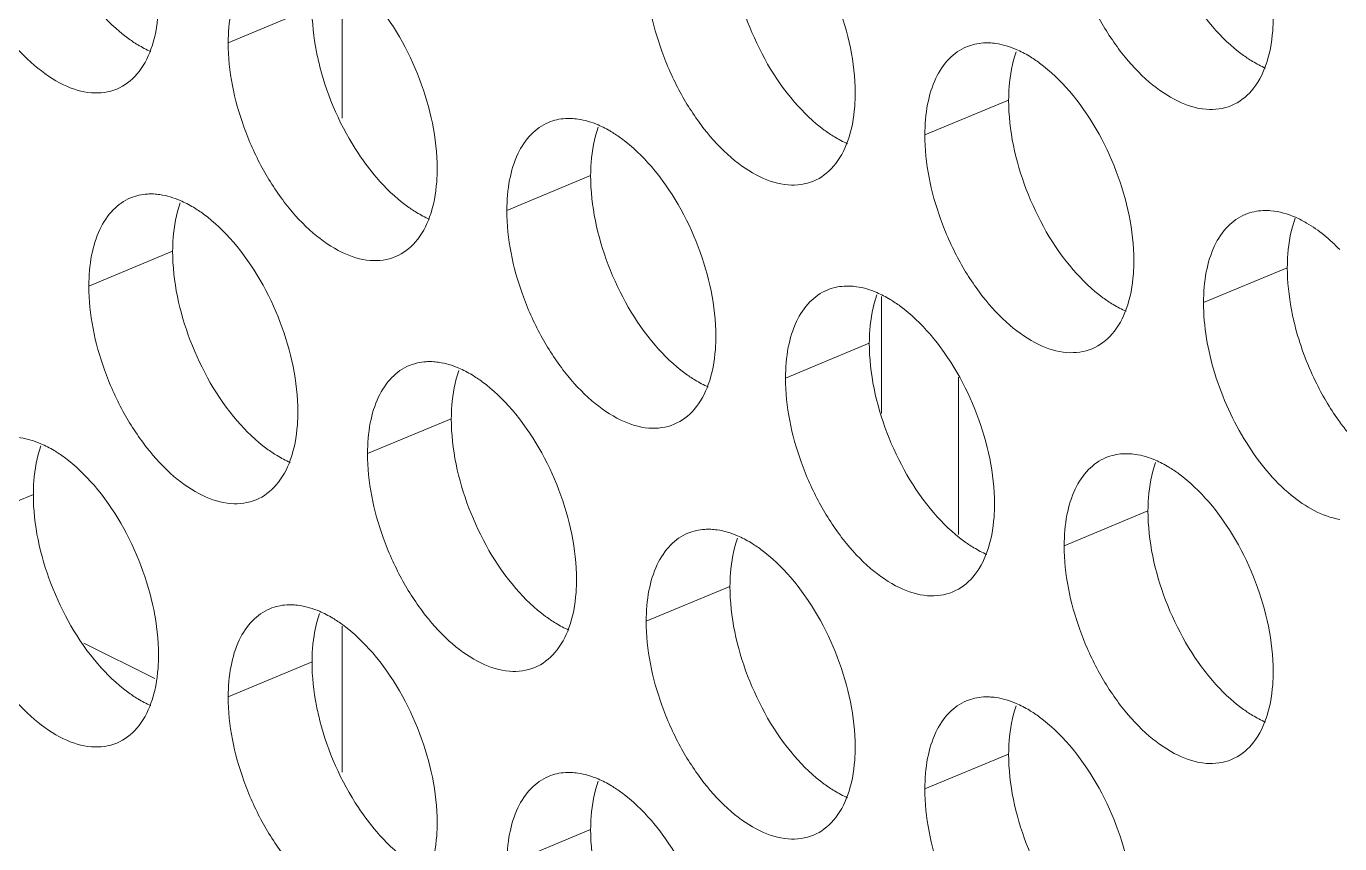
# Model space of a CAD drawing. Header units: millimetres. Extents: x 0 to 2524, y 0 to 1785.
# Drawn here: x 1798.88 to 1808.52, y 897.52 to 903.52 of the extents above; entities that cross this region are included whole.
import ezdxf

# ---------------------------------------------------------------- set-up
doc = ezdxf.new("R2010")
doc.units = ezdxf.units.MM
doc.header["$LTSCALE"] = 0.1
doc.layers.add('标注', color=251, linetype='Continuous', lineweight=9)

msp = doc.modelspace()

# ---------------------------------------------------------------- linework, layer by layer
at = {"layer": '标注'}
for p, q in [((1801.1941, 902.8499), (1801.1941, 903.9207)), ((1800.9731, 903.6587), (1800.3579, 903.403)), ((1806.0873, 902.9828), (1805.4721, 902.7271)), ((1803.0187, 902.4284), (1802.4036, 902.1726)), ((1799.9502, 901.8739), (1799.3351, 901.6182)), ((1808.1329, 901.7524), (1807.5177, 901.4967)), ((1805.1539, 900.6834), (1805.1539, 901.5409)), ((1805.0644, 901.198), (1804.4492, 900.9423)), ((1805.7196, 900.9486), (1805.7196, 899.7949)), ((1801.9959, 900.6435), (1801.3807, 900.3878)), ((1798.9274, 900.0891), (1798.3122, 899.8334)), ((1807.1101, 899.9676), (1806.4949, 899.7119)), ((1804.0416, 899.4132), (1803.4264, 899.1575)), ((1801.1941, 898.0499), (1801.1941, 899.1207)), ((1799.8186, 898.7377), (1799.2993, 898.9973)), ((1800.9731, 898.8587), (1800.3579, 898.603)), ((1806.0873, 898.1828), (1805.4721, 897.9271)), ((1803.0187, 897.6284), (1802.4036, 897.3726))]:
    msp.add_line(p, q, dxfattribs=at)
msp.add_arc((1810.2483, 901.852), 2.1247, 194.02971, 206.07298, dxfattribs=at)
for points, knots in [([(1807.5837, 903.5227), (1807.4352, 903.6952), (1807.2098, 904.0952), (1807.1101, 904.545), (1807.1101, 904.7676)], [0, 0, 0, 0, 0.505546, 1, 1, 1, 1]), ([(1799.5399, 903.064), (1799.4823, 903.0401), (1799.3434, 903.0221), (1799.131, 903.091), (1798.9209, 903.2373), (1798.7238, 903.4504), (1798.5527, 903.7155), (1798.3792, 904.1045), (1798.3122, 904.4247), (1798.3122, 904.6334)], [0, 0, 0, 0, 0.08419, 0.180629, 0.294901, 0.426206, 0.569756, 0.71848, 1, 1, 1, 1]), ([(1807.7226, 902.9425), (1807.6649, 902.9186), (1807.5261, 902.9006), (1807.3137, 902.9695), (1807.1035, 903.1159), (1806.9065, 903.3289), (1806.7354, 903.594), (1806.5619, 903.983), (1806.4949, 904.3032), (1806.4949, 904.5119)], [0, 0, 0, 0, 0.08419, 0.180629, 0.294901, 0.426206, 0.569756, 0.71848, 1, 1, 1, 1]), ([(1804.4871, 904.2796), (1804.6355, 904.1071), (1804.861, 903.7071), (1804.9607, 903.2573), (1804.9607, 903.0347)], [0, 0, 0, 0, 0.505546, 1, 1, 1, 1]), ([(1804.5151, 902.9682), (1804.3667, 903.1408), (1804.1413, 903.5408), (1804.0416, 903.9905), (1804.0416, 904.2132)], [0, 0, 0, 0, 0.505546, 1, 1, 1, 1]), ([(1800.3579, 903.403), (1800.3579, 903.4786), (1800.3694, 903.6212), (1800.4268, 903.8143), (1800.524, 903.9647), (1800.6165, 904.0297), (1800.6645, 904.0496)], [0, 0, 0, 0, 0.300633, 0.564844, 0.793499, 1, 1, 1, 1]), ([(1804.6541, 902.3881), (1804.5964, 902.3642), (1804.4576, 902.3462), (1804.2452, 902.4151), (1804.035, 902.5614), (1803.838, 902.7745), (1803.6669, 903.0396), (1803.4934, 903.4286), (1803.4264, 903.7488), (1803.4264, 903.9575)], [0, 0, 0, 0, 0.08419, 0.180629, 0.294901, 0.426206, 0.569756, 0.71848, 1, 1, 1, 1]), ([(1799.8465, 903.7106), (1799.8465, 903.6783), (1799.8422, 903.5583), (1799.8207, 903.438), (1799.7908, 903.3555)], [0, 0, 0, 0, 0.269025, 1, 1, 1, 1]), ([(1801.4186, 903.7252), (1801.567, 903.5526), (1801.7925, 903.1526), (1801.8921, 902.7029), (1801.8921, 902.4802)], [0, 0, 0, 0, 0.505546, 1, 1, 1, 1]), ([(1799.6945, 903.3885), (1799.6687, 903.404), (1799.5606, 903.4767), (1799.4661, 903.5684), (1799.401, 903.6441)], [0, 0, 0, 0, 0.231736, 1, 1, 1, 1]), ([(1801.0315, 903.2259), (1801.022, 903.2628), (1800.9896, 903.4049), (1800.9731, 903.551), (1800.9731, 903.6587)], [0, 0, 0, 0, 0.261395, 1, 1, 1, 1]), ([(1808.0292, 903.5891), (1808.0292, 903.5568), (1808.0249, 903.4368), (1808.0034, 903.3166), (1807.9735, 903.234)], [0, 0, 0, 0, 0.269025, 1, 1, 1, 1]), ([(1807.8772, 903.267), (1807.8514, 903.2825), (1807.7433, 903.3553), (1807.6488, 903.4469), (1807.5837, 903.5227)], [0, 0, 0, 0, 0.231736, 1, 1, 1, 1]), ([(1801.5856, 901.8336), (1801.5279, 901.8097), (1801.3891, 901.7917), (1801.1767, 901.8607), (1800.9665, 902.007), (1800.7695, 902.22), (1800.5983, 902.4852), (1800.4248, 902.8741), (1800.3579, 903.1943), (1800.3579, 903.403)], [0, 0, 0, 0, 0.08419, 0.180629, 0.294901, 0.426206, 0.569756, 0.71848, 1, 1, 1, 1]), ([(1805.7786, 903.3737), (1805.8175, 903.3898), (1805.8743, 903.4025), (1805.931, 903.403), (1805.9456, 903.4024)], [0, 0, 0, 0, 0.741995, 1, 1, 1, 1]), ([(1805.9456, 903.4024), (1805.9616, 903.4017), (1806.0292, 903.3953), (1806.095, 903.3751), (1806.1426, 903.3547)], [0, 0, 0, 0, 0.236225, 1, 1, 1, 1]), ([(1799.7908, 903.3555), (1799.7671, 903.2897), (1799.705, 903.1707), (1799.5964, 903.0874), (1799.5399, 903.064)], [0, 0, 0, 0, 0.533077, 1, 1, 1, 1]), ([(1805.4721, 902.7271), (1805.4721, 902.8027), (1805.4835, 902.9453), (1805.541, 903.1384), (1805.6381, 903.2888), (1805.7307, 903.3538), (1805.7786, 903.3737)], [0, 0, 0, 0, 0.300633, 0.564844, 0.793499, 1, 1, 1, 1]), ([(1806.0873, 902.9828), (1806.0873, 903.0151), (1806.0915, 903.1351), (1806.1131, 903.2554), (1806.1429, 903.3379)], [0, 0, 0, 0, 0.269025, 1, 1, 1, 1]), ([(1806.2392, 903.3049), (1806.265, 903.2894), (1806.3731, 903.2167), (1806.4676, 903.125), (1806.5328, 903.0493)], [0, 0, 0, 0, 0.231736, 1, 1, 1, 1]), ([(1801.4466, 902.4138), (1801.3988, 902.4694), (1801.2157, 902.7145), (1801.0894, 903.0012), (1801.0315, 903.2259)], [0, 0, 0, 0, 0.24034, 1, 1, 1, 1]), ([(1807.9735, 903.234), (1807.9497, 903.1683), (1807.8877, 903.0492), (1807.7791, 902.966), (1807.7226, 902.9425)], [0, 0, 0, 0, 0.533077, 1, 1, 1, 1]), ([(1804.9607, 903.0347), (1804.9607, 903.0024), (1804.9564, 902.8824), (1804.9348, 902.7621), (1804.905, 902.6795)], [0, 0, 0, 0, 0.269025, 1, 1, 1, 1]), ([(1806.5328, 903.0493), (1806.6812, 902.8767), (1806.9066, 902.4767), (1807.0063, 902.0269), (1807.0063, 901.8043)], [0, 0, 0, 0, 0.505546, 1, 1, 1, 1]), ([(1804.8087, 902.7125), (1804.7829, 902.7281), (1804.6748, 902.8008), (1804.5803, 902.8925), (1804.5151, 902.9682)], [0, 0, 0, 0, 0.231736, 1, 1, 1, 1]), ([(1806.5608, 901.7379), (1806.4124, 901.9104), (1806.1869, 902.3104), (1806.0873, 902.7602), (1806.0873, 902.9828)], [0, 0, 0, 0, 0.505546, 1, 1, 1, 1]), ([(1802.4036, 902.1726), (1802.4036, 902.2483), (1802.415, 902.3908), (1802.4725, 902.5839), (1802.5696, 902.7343), (1802.6622, 902.7993), (1802.7101, 902.8193)], [0, 0, 0, 0, 0.300633, 0.564844, 0.793499, 1, 1, 1, 1]), ([(1802.7101, 902.8193), (1802.749, 902.8354), (1802.8058, 902.848), (1802.8625, 902.8485), (1802.8771, 902.8479)], [0, 0, 0, 0, 0.741995, 1, 1, 1, 1]), ([(1802.8771, 902.8479), (1802.8931, 902.8473), (1802.9607, 902.8409), (1803.0265, 902.8207), (1803.0741, 902.8003)], [0, 0, 0, 0, 0.236225, 1, 1, 1, 1]), ([(1803.0187, 902.4284), (1803.0187, 902.4607), (1803.023, 902.5807), (1803.0446, 902.7009), (1803.0744, 902.7835)], [0, 0, 0, 0, 0.269025, 1, 1, 1, 1]), ([(1803.1707, 902.7505), (1803.1965, 902.7349), (1803.3046, 902.6622), (1803.3991, 902.5706), (1803.4643, 902.4948)], [0, 0, 0, 0, 0.231736, 1, 1, 1, 1]), ([(1806.6998, 901.1577), (1806.6421, 901.1338), (1806.5032, 901.1158), (1806.2909, 901.1847), (1806.0807, 901.3311), (1805.8837, 901.5441), (1805.7125, 901.8092), (1805.539, 902.1982), (1805.4721, 902.5184), (1805.4721, 902.7271)], [0, 0, 0, 0, 0.08419, 0.180629, 0.294901, 0.426206, 0.569756, 0.71848, 1, 1, 1, 1]), ([(1804.905, 902.6795), (1804.8812, 902.6138), (1804.8191, 902.4947), (1804.7106, 902.4115), (1804.6541, 902.3881)], [0, 0, 0, 0, 0.533077, 1, 1, 1, 1]), ([(1801.7402, 902.1581), (1801.7144, 902.1736), (1801.6063, 902.2464), (1801.5118, 902.338), (1801.4466, 902.4138)], [0, 0, 0, 0, 0.231736, 1, 1, 1, 1]), ([(1801.8921, 902.4802), (1801.8921, 902.4479), (1801.8879, 902.3279), (1801.8663, 902.2077), (1801.8365, 902.1251)], [0, 0, 0, 0, 0.269025, 1, 1, 1, 1]), ([(1803.4923, 901.1834), (1803.3439, 901.356), (1803.1184, 901.756), (1803.0187, 902.2057), (1803.0187, 902.4284)], [0, 0, 0, 0, 0.505546, 1, 1, 1, 1]), ([(1803.4643, 902.4948), (1803.6127, 902.3222), (1803.8381, 901.9222), (1803.9378, 901.4725), (1803.9378, 901.2499)], [0, 0, 0, 0, 0.505546, 1, 1, 1, 1]), ([(1799.3351, 901.6182), (1799.3351, 901.6938), (1799.3465, 901.8364), (1799.404, 902.0295), (1799.5011, 902.1799), (1799.5937, 902.2449), (1799.6416, 902.2648)], [0, 0, 0, 0, 0.300633, 0.564844, 0.793499, 1, 1, 1, 1]), ([(1799.6416, 902.2648), (1799.6805, 902.2809), (1799.7372, 902.2936), (1799.794, 902.2941), (1799.8086, 902.2935)], [0, 0, 0, 0, 0.741995, 1, 1, 1, 1]), ([(1799.8086, 902.2935), (1799.8246, 902.2929), (1799.8922, 902.2864), (1799.958, 902.2662), (1800.0056, 902.2458)], [0, 0, 0, 0, 0.236225, 1, 1, 1, 1]), ([(1799.9502, 901.8739), (1799.9502, 901.9062), (1799.9545, 902.0262), (1799.976, 902.1465), (1800.0059, 902.2291)], [0, 0, 0, 0, 0.269025, 1, 1, 1, 1]), ([(1800.1022, 902.196), (1800.128, 902.1805), (1800.2361, 902.1078), (1800.3306, 902.0161), (1800.3957, 901.9404)], [0, 0, 0, 0, 0.231736, 1, 1, 1, 1]), ([(1801.8365, 902.1251), (1801.8127, 902.0594), (1801.7506, 901.9403), (1801.6421, 901.8571), (1801.5856, 901.8336)], [0, 0, 0, 0, 0.533077, 1, 1, 1, 1]), ([(1803.6312, 900.6033), (1803.5736, 900.5793), (1803.4347, 900.5614), (1803.2223, 900.6303), (1803.0122, 900.7766), (1802.8152, 900.9897), (1802.644, 901.2548), (1802.4705, 901.6437), (1802.4036, 901.9639), (1802.4036, 902.1726)], [0, 0, 0, 0, 0.08419, 0.180629, 0.294901, 0.426206, 0.569756, 0.71848, 1, 1, 1, 1]), ([(1807.5177, 901.4967), (1807.5177, 901.5724), (1807.5292, 901.7149), (1807.5867, 901.908), (1807.6838, 902.0584), (1807.7763, 902.1234), (1807.8243, 902.1433)], [0, 0, 0, 0, 0.300719, 0.564842, 0.793477, 1, 1, 1, 1]), ([(1807.956, 902.172), (1807.975, 902.1728), (1808.0563, 902.1706), (1808.1361, 902.1472), (1808.193, 902.1223)], [0, 0, 0, 0, 0.234203, 1, 1, 1, 1]), ([(1807.956, 902.172), (1807.975, 902.1728), (1808.0563, 902.1706), (1808.1361, 902.1472), (1808.193, 902.1223)], [0, 0, 0, 0, 0.234203, 1, 1, 1, 1]), ([(1808.1329, 901.7524), (1808.1329, 901.7856), (1808.1374, 901.9084), (1808.16, 902.0316), (1808.1916, 902.1156)], [0, 0, 0, 0, 0.269773, 1, 1, 1, 1]), ([(1808.193, 902.1223), (1808.2211, 902.11), (1808.3408, 902.0482), (1808.4455, 901.9601), (1808.5177, 901.8855)], [0, 0, 0, 0, 0.228039, 1, 1, 1, 1]), ([(1800.3957, 901.9404), (1800.5442, 901.7678), (1800.7696, 901.3678), (1800.8693, 900.918), (1800.8693, 900.6954)], [0, 0, 0, 0, 0.505546, 1, 1, 1, 1]), ([(1800.4238, 900.629), (1800.2754, 900.8015), (1800.0499, 901.2015), (1799.9502, 901.6513), (1799.9502, 901.8739)], [0, 0, 0, 0, 0.505546, 1, 1, 1, 1]), ([(1806.8544, 901.4822), (1806.8286, 901.4977), (1806.7205, 901.5704), (1806.626, 901.6621), (1806.5608, 901.7379)], [0, 0, 0, 0, 0.231736, 1, 1, 1, 1]), ([(1807.0063, 901.8043), (1807.0063, 901.772), (1807.0021, 901.652), (1806.9805, 901.5317), (1806.9507, 901.4492)], [0, 0, 0, 0, 0.269025, 1, 1, 1, 1]), ([(1808.1869, 901.3369), (1808.1781, 901.3724), (1808.1482, 901.509), (1808.1329, 901.6491), (1808.1329, 901.7524)], [0, 0, 0, 0, 0.261145, 1, 1, 1, 1]), ([(1800.5627, 900.0488), (1800.5051, 900.0249), (1800.3662, 900.0069), (1800.1538, 900.0758), (1799.9437, 900.2222), (1799.7467, 900.4352), (1799.5755, 900.7003), (1799.402, 901.0893), (1799.3351, 901.4095), (1799.3351, 901.6182)], [0, 0, 0, 0, 0.08419, 0.180629, 0.294901, 0.426206, 0.569756, 0.71848, 1, 1, 1, 1]), ([(1804.4492, 900.9423), (1804.4492, 901.0179), (1804.4607, 901.1604), (1804.5182, 901.3536), (1804.6153, 901.504), (1804.7078, 901.569), (1804.7558, 901.5889)], [0, 0, 0, 0, 0.300633, 0.564844, 0.793499, 1, 1, 1, 1]), ([(1804.7558, 901.5889), (1804.7947, 901.605), (1804.8514, 901.6177), (1804.9082, 901.6182), (1804.9228, 901.6176)], [0, 0, 0, 0, 0.741995, 1, 1, 1, 1]), ([(1804.9228, 901.6176), (1804.9388, 901.6169), (1805.0064, 901.6105), (1805.0722, 901.5903), (1805.1198, 901.5699)], [0, 0, 0, 0, 0.236225, 1, 1, 1, 1]), ([(1805.0644, 901.198), (1805.0644, 901.2303), (1805.0687, 901.3503), (1805.0902, 901.4705), (1805.1201, 901.5531)], [0, 0, 0, 0, 0.269025, 1, 1, 1, 1]), ([(1805.2164, 901.5201), (1805.2422, 901.5046), (1805.3502, 901.4319), (1805.4448, 901.3402), (1805.5099, 901.2644)], [0, 0, 0, 0, 0.231736, 1, 1, 1, 1]), ([(1806.9507, 901.4492), (1806.9269, 901.3835), (1806.8648, 901.2644), (1806.7563, 901.1812), (1806.6998, 901.1577)], [0, 0, 0, 0, 0.533077, 1, 1, 1, 1]), ([(1808.5177, 899.9051), (1808.3868, 899.9272), (1808.1128, 900.0884), (1807.8042, 900.4713), (1807.5822, 900.959), (1807.5177, 901.321), (1807.5177, 901.4967)], [0, 0, 0, 0, 0.200223, 0.454809, 0.735097, 1, 1, 1, 1]), ([(1805.5099, 901.2644), (1805.6583, 901.0919), (1805.8838, 900.6919), (1805.9835, 900.2421), (1805.9835, 900.0195)], [0, 0, 0, 0, 0.505546, 1, 1, 1, 1]), ([(1803.7859, 900.9277), (1803.76, 900.9433), (1803.652, 901.016), (1803.5575, 901.1076), (1803.4923, 901.1834)], [0, 0, 0, 0, 0.231736, 1, 1, 1, 1]), ([(1803.9378, 901.2499), (1803.9378, 901.2175), (1803.9336, 901.0976), (1803.912, 900.9773), (1803.8822, 900.8947)], [0, 0, 0, 0, 0.269025, 1, 1, 1, 1]), ([(1805.538, 899.953), (1805.3896, 900.1256), (1805.1641, 900.5256), (1805.0644, 900.9754), (1805.0644, 901.198)], [0, 0, 0, 0, 0.505546, 1, 1, 1, 1]), ([(1801.6873, 901.0344), (1801.7262, 901.0506), (1801.7829, 901.0632), (1801.8397, 901.0637), (1801.8543, 901.0631)], [0, 0, 0, 0, 0.741995, 1, 1, 1, 1]), ([(1801.8543, 901.0631), (1801.8703, 901.0625), (1801.9378, 901.0561), (1802.0037, 901.0359), (1802.0512, 901.0155)], [0, 0, 0, 0, 0.236225, 1, 1, 1, 1]), ([(1801.3807, 900.3878), (1801.3807, 900.4634), (1801.3922, 900.606), (1801.4496, 900.7991), (1801.5468, 900.9495), (1801.6393, 901.0145), (1801.6873, 901.0344)], [0, 0, 0, 0, 0.300633, 0.564844, 0.793499, 1, 1, 1, 1]), ([(1801.9959, 900.6435), (1801.9959, 900.6759), (1802.0002, 900.7958), (1802.0217, 900.9161), (1802.0516, 900.9987)], [0, 0, 0, 0, 0.269025, 1, 1, 1, 1]), ([(1802.1479, 900.9657), (1802.1737, 900.9501), (1802.2817, 900.8774), (1802.3763, 900.7858), (1802.4414, 900.71)], [0, 0, 0, 0, 0.231736, 1, 1, 1, 1]), ([(1803.8822, 900.8947), (1803.8584, 900.829), (1803.7963, 900.7099), (1803.6878, 900.6267), (1803.6312, 900.6033)], [0, 0, 0, 0, 0.533077, 1, 1, 1, 1]), ([(1805.6769, 899.3729), (1805.6193, 899.349), (1805.4804, 899.331), (1805.268, 899.3999), (1805.0579, 899.5462), (1804.8609, 899.7593), (1804.6897, 900.0244), (1804.5162, 900.4134), (1804.4492, 900.7336), (1804.4492, 900.9423)], [0, 0, 0, 0, 0.08419, 0.180629, 0.294901, 0.426206, 0.569756, 0.71848, 1, 1, 1, 1]), ([(1808.5712, 900.5499), (1808.5492, 900.5773), (1808.4618, 900.6933), (1808.388, 900.8193), (1808.3398, 900.9182)], [0, 0, 0, 0, 0.242274, 1, 1, 1, 1]), ([(1800.8693, 900.6954), (1800.8693, 900.6631), (1800.865, 900.5431), (1800.8435, 900.4229), (1800.8136, 900.3403)], [0, 0, 0, 0, 0.269025, 1, 1, 1, 1]), ([(1802.4414, 900.71), (1802.5898, 900.5374), (1802.8153, 900.1374), (1802.915, 899.6877), (1802.915, 899.465)], [0, 0, 0, 0, 0.505546, 1, 1, 1, 1]), ([(1800.7174, 900.3733), (1800.6915, 900.3888), (1800.5835, 900.4615), (1800.489, 900.5532), (1800.4238, 900.629)], [0, 0, 0, 0, 0.231736, 1, 1, 1, 1]), ([(1802.4695, 899.3986), (1802.3211, 899.5712), (1802.0956, 899.9712), (1801.9959, 900.4209), (1801.9959, 900.6435)], [0, 0, 0, 0, 0.505546, 1, 1, 1, 1]), ([(1798.7858, 900.5087), (1798.8018, 900.508), (1798.8693, 900.5016), (1798.9352, 900.4814), (1798.9827, 900.461)], [0, 0, 0, 0, 0.236225, 1, 1, 1, 1]), ([(1798.9274, 900.0891), (1798.9274, 900.1214), (1798.9317, 900.2414), (1798.9532, 900.3617), (1798.9831, 900.4442)], [0, 0, 0, 0, 0.269025, 1, 1, 1, 1]), ([(1799.0793, 900.4112), (1799.1052, 900.3957), (1799.2132, 900.323), (1799.3077, 900.2313), (1799.3729, 900.1555)], [0, 0, 0, 0, 0.231736, 1, 1, 1, 1]), ([(1802.6084, 898.8184), (1802.5508, 898.7945), (1802.4119, 898.7766), (1802.1995, 898.8455), (1801.9894, 898.9918), (1801.7924, 899.2049), (1801.6212, 899.47), (1801.4477, 899.8589), (1801.3807, 900.1791), (1801.3807, 900.3878)], [0, 0, 0, 0, 0.08419, 0.180629, 0.294901, 0.426206, 0.569756, 0.71848, 1, 1, 1, 1]), ([(1806.8015, 900.3585), (1806.8404, 900.3746), (1806.8971, 900.3873), (1806.9538, 900.3878), (1806.9685, 900.3872)], [0, 0, 0, 0, 0.741995, 1, 1, 1, 1]), ([(1806.9685, 900.3872), (1806.9845, 900.3866), (1807.052, 900.3802), (1807.1179, 900.3599), (1807.1654, 900.3395)], [0, 0, 0, 0, 0.236225, 1, 1, 1, 1]), ([(1800.8136, 900.3403), (1800.7899, 900.2746), (1800.7278, 900.1555), (1800.6193, 900.0723), (1800.5627, 900.0488)], [0, 0, 0, 0, 0.533077, 1, 1, 1, 1]), ([(1806.4949, 899.7119), (1806.4949, 899.7875), (1806.5064, 899.9301), (1806.5638, 900.1232), (1806.661, 900.2736), (1806.7535, 900.3386), (1806.8015, 900.3585)], [0, 0, 0, 0, 0.300633, 0.564844, 0.793499, 1, 1, 1, 1]), ([(1807.1101, 899.9676), (1807.1101, 899.9999), (1807.1144, 900.1199), (1807.1359, 900.2402), (1807.1658, 900.3228)], [0, 0, 0, 0, 0.269025, 1, 1, 1, 1]), ([(1807.262, 900.2897), (1807.2879, 900.2742), (1807.3959, 900.2015), (1807.4904, 900.1098), (1807.5556, 900.0341)], [0, 0, 0, 0, 0.231736, 1, 1, 1, 1]), ([(1799.3729, 900.1555), (1799.5213, 899.983), (1799.7468, 899.583), (1799.8465, 899.1332), (1799.8465, 898.9106)], [0, 0, 0, 0, 0.505546, 1, 1, 1, 1]), ([(1799.401, 898.8441), (1799.2525, 899.0167), (1799.0271, 899.4167), (1798.9274, 899.8665), (1798.9274, 900.0891)], [0, 0, 0, 0, 0.505546, 1, 1, 1, 1]), ([(1805.9835, 900.0195), (1805.9835, 899.9872), (1805.9792, 899.8672), (1805.9577, 899.7469), (1805.9278, 899.6643)], [0, 0, 0, 0, 0.269025, 1, 1, 1, 1]), ([(1807.5556, 900.0341), (1807.704, 899.8615), (1807.9295, 899.4615), (1808.0292, 899.0117), (1808.0292, 898.7891)], [0, 0, 0, 0, 0.505546, 1, 1, 1, 1]), ([(1805.8315, 899.6974), (1805.8057, 899.7129), (1805.6977, 899.7856), (1805.6031, 899.8773), (1805.538, 899.953)], [0, 0, 0, 0, 0.231736, 1, 1, 1, 1]), ([(1807.5837, 898.7227), (1807.4352, 898.8952), (1807.2098, 899.2952), (1807.1101, 899.745), (1807.1101, 899.9676)], [0, 0, 0, 0, 0.505546, 1, 1, 1, 1]), ([(1799.5399, 898.264), (1799.4823, 898.2401), (1799.3434, 898.2221), (1799.131, 898.291), (1798.9209, 898.4373), (1798.7238, 898.6504), (1798.5527, 898.9155), (1798.3792, 899.3045), (1798.3122, 899.6247), (1798.3122, 899.8334)], [0, 0, 0, 0, 0.08419, 0.180629, 0.294901, 0.426206, 0.569756, 0.71848, 1, 1, 1, 1]), ([(1803.733, 899.8041), (1803.7718, 899.8202), (1803.8286, 899.8328), (1803.8853, 899.8333), (1803.9, 899.8328)], [0, 0, 0, 0, 0.741995, 1, 1, 1, 1]), ([(1803.9, 899.8328), (1803.916, 899.8321), (1803.9835, 899.8257), (1804.0494, 899.8055), (1804.0969, 899.7851)], [0, 0, 0, 0, 0.236225, 1, 1, 1, 1]), ([(1803.4264, 899.1575), (1803.4264, 899.2331), (1803.4379, 899.3756), (1803.4953, 899.5688), (1803.5925, 899.7191), (1803.685, 899.7842), (1803.733, 899.8041)], [0, 0, 0, 0, 0.300633, 0.564844, 0.793499, 1, 1, 1, 1]), ([(1804.0416, 899.4132), (1804.0416, 899.4455), (1804.0458, 899.5655), (1804.0674, 899.6857), (1804.0972, 899.7683)], [0, 0, 0, 0, 0.269025, 1, 1, 1, 1]), ([(1804.1935, 899.7353), (1804.2194, 899.7198), (1804.3274, 899.647), (1804.4219, 899.5554), (1804.4871, 899.4796)], [0, 0, 0, 0, 0.231736, 1, 1, 1, 1]), ([(1805.9278, 899.6643), (1805.9041, 899.5986), (1805.842, 899.4796), (1805.7334, 899.3963), (1805.6769, 899.3729)], [0, 0, 0, 0, 0.533077, 1, 1, 1, 1]), ([(1807.7226, 898.1425), (1807.6649, 898.1186), (1807.5261, 898.1006), (1807.3137, 898.1695), (1807.1035, 898.3159), (1806.9065, 898.5289), (1806.7354, 898.794), (1806.5619, 899.183), (1806.4949, 899.5032), (1806.4949, 899.7119)], [0, 0, 0, 0, 0.08419, 0.180629, 0.294901, 0.426206, 0.569756, 0.71848, 1, 1, 1, 1]), ([(1802.915, 899.465), (1802.915, 899.4327), (1802.9107, 899.3127), (1802.8892, 899.1925), (1802.8593, 899.1099)], [0, 0, 0, 0, 0.269025, 1, 1, 1, 1]), ([(1804.4871, 899.4796), (1804.6355, 899.3071), (1804.861, 898.9071), (1804.9607, 898.4573), (1804.9607, 898.2347)], [0, 0, 0, 0, 0.505546, 1, 1, 1, 1]), ([(1802.763, 899.1429), (1802.7372, 899.1585), (1802.6292, 899.2312), (1802.5346, 899.3228), (1802.4695, 899.3986)], [0, 0, 0, 0, 0.231736, 1, 1, 1, 1]), ([(1804.5151, 898.1682), (1804.3667, 898.3408), (1804.1413, 898.7408), (1804.0416, 899.1905), (1804.0416, 899.4132)], [0, 0, 0, 0, 0.505546, 1, 1, 1, 1]), ([(1800.3579, 898.603), (1800.3579, 898.6786), (1800.3694, 898.8212), (1800.4268, 899.0143), (1800.524, 899.1647), (1800.6165, 899.2297), (1800.6645, 899.2496)], [0, 0, 0, 0, 0.300633, 0.564844, 0.793499, 1, 1, 1, 1]), ([(1800.6645, 899.2496), (1800.7033, 899.2658), (1800.7601, 899.2784), (1800.8168, 899.2789), (1800.8315, 899.2783)], [0, 0, 0, 0, 0.741995, 1, 1, 1, 1]), ([(1800.8315, 899.2783), (1800.8474, 899.2777), (1800.915, 899.2713), (1800.9808, 899.251), (1801.0284, 899.2306)], [0, 0, 0, 0, 0.236225, 1, 1, 1, 1]), ([(1800.9731, 898.8587), (1800.9731, 898.891), (1800.9773, 899.011), (1800.9989, 899.1313), (1801.0287, 899.2139)], [0, 0, 0, 0, 0.269025, 1, 1, 1, 1]), ([(1801.125, 899.1809), (1801.1508, 899.1653), (1801.2589, 899.0926), (1801.3534, 899.0009), (1801.4186, 898.9252)], [0, 0, 0, 0, 0.231736, 1, 1, 1, 1]), ([(1804.6541, 897.5881), (1804.5964, 897.5642), (1804.4576, 897.5462), (1804.2452, 897.6151), (1804.035, 897.7614), (1803.838, 897.9745), (1803.6669, 898.2396), (1803.4934, 898.6286), (1803.4264, 898.9488), (1803.4264, 899.1575)], [0, 0, 0, 0, 0.08419, 0.180629, 0.294901, 0.426206, 0.569756, 0.71848, 1, 1, 1, 1]), ([(1802.8593, 899.1099), (1802.8356, 899.0442), (1802.7735, 898.9251), (1802.6649, 898.8419), (1802.6084, 898.8184)], [0, 0, 0, 0, 0.533077, 1, 1, 1, 1]), ([(1799.8465, 898.9106), (1799.8465, 898.8783), (1799.8422, 898.7583), (1799.8207, 898.638), (1799.7908, 898.5555)], [0, 0, 0, 0, 0.269025, 1, 1, 1, 1]), ([(1801.0315, 898.4259), (1801.022, 898.4628), (1800.9896, 898.6049), (1800.9731, 898.751), (1800.9731, 898.8587)], [0, 0, 0, 0, 0.261395, 1, 1, 1, 1]), ([(1801.4186, 898.9252), (1801.567, 898.7526), (1801.7925, 898.3526), (1801.8921, 897.9029), (1801.8921, 897.6802)], [0, 0, 0, 0, 0.505546, 1, 1, 1, 1]), ([(1799.6945, 898.5885), (1799.6687, 898.604), (1799.5606, 898.6767), (1799.4661, 898.7684), (1799.401, 898.8441)], [0, 0, 0, 0, 0.231736, 1, 1, 1, 1]), ([(1808.0292, 898.7891), (1808.0292, 898.7568), (1808.0249, 898.6368), (1808.0034, 898.5166), (1807.9735, 898.434)], [0, 0, 0, 0, 0.269025, 1, 1, 1, 1]), ([(1807.8772, 898.467), (1807.8514, 898.4825), (1807.7433, 898.5553), (1807.6488, 898.6469), (1807.5837, 898.7227)], [0, 0, 0, 0, 0.231736, 1, 1, 1, 1]), ([(1799.7908, 898.5555), (1799.7671, 898.4897), (1799.705, 898.3707), (1799.5964, 898.2874), (1799.5399, 898.264)], [0, 0, 0, 0, 0.533077, 1, 1, 1, 1]), ([(1801.5856, 897.0336), (1801.5279, 897.0097), (1801.3891, 896.9917), (1801.1767, 897.0607), (1800.9665, 897.207), (1800.7695, 897.42), (1800.5983, 897.6852), (1800.4248, 898.0741), (1800.3579, 898.3943), (1800.3579, 898.603)], [0, 0, 0, 0, 0.08419, 0.180629, 0.294901, 0.426206, 0.569756, 0.71848, 1, 1, 1, 1]), ([(1805.4721, 897.9271), (1805.4721, 898.0027), (1805.4835, 898.1453), (1805.541, 898.3384), (1805.6381, 898.4888), (1805.7307, 898.5538), (1805.7786, 898.5737)], [0, 0, 0, 0, 0.300633, 0.564844, 0.793499, 1, 1, 1, 1]), ([(1805.7786, 898.5737), (1805.8175, 898.5898), (1805.8743, 898.6025), (1805.931, 898.603), (1805.9456, 898.6024)], [0, 0, 0, 0, 0.741995, 1, 1, 1, 1]), ([(1805.9456, 898.6024), (1805.9616, 898.6017), (1806.0292, 898.5953), (1806.095, 898.5751), (1806.1426, 898.5547)], [0, 0, 0, 0, 0.236225, 1, 1, 1, 1]), ([(1806.0873, 898.1828), (1806.0873, 898.2151), (1806.0915, 898.3351), (1806.1131, 898.4554), (1806.1429, 898.5379)], [0, 0, 0, 0, 0.269025, 1, 1, 1, 1]), ([(1806.2392, 898.5049), (1806.265, 898.4894), (1806.3731, 898.4167), (1806.4676, 898.325), (1806.5328, 898.2493)], [0, 0, 0, 0, 0.231736, 1, 1, 1, 1]), ([(1801.4466, 897.6138), (1801.3988, 897.6694), (1801.2157, 897.9145), (1801.0894, 898.2012), (1801.0315, 898.4259)], [0, 0, 0, 0, 0.24034, 1, 1, 1, 1]), ([(1807.9735, 898.434), (1807.9497, 898.3683), (1807.8877, 898.2492), (1807.7791, 898.166), (1807.7226, 898.1425)], [0, 0, 0, 0, 0.533077, 1, 1, 1, 1]), ([(1804.9607, 898.2347), (1804.9607, 898.2024), (1804.9564, 898.0824), (1804.9348, 897.9621), (1804.905, 897.8795)], [0, 0, 0, 0, 0.269025, 1, 1, 1, 1]), ([(1806.5608, 896.9379), (1806.4124, 897.1104), (1806.1869, 897.5104), (1806.0873, 897.9602), (1806.0873, 898.1828)], [0, 0, 0, 0, 0.505546, 1, 1, 1, 1]), ([(1806.5328, 898.2493), (1806.6812, 898.0767), (1806.9066, 897.6767), (1807.0063, 897.2269), (1807.0063, 897.0043)], [0, 0, 0, 0, 0.505546, 1, 1, 1, 1]), ([(1804.8087, 897.9125), (1804.7829, 897.9281), (1804.6748, 898.0008), (1804.5803, 898.0925), (1804.5151, 898.1682)], [0, 0, 0, 0, 0.231736, 1, 1, 1, 1]), ([(1802.4036, 897.3726), (1802.4036, 897.4483), (1802.415, 897.5908), (1802.4725, 897.7839), (1802.5696, 897.9343), (1802.6622, 897.9993), (1802.7101, 898.0193)], [0, 0, 0, 0, 0.300633, 0.564844, 0.793499, 1, 1, 1, 1]), ([(1802.7101, 898.0193), (1802.749, 898.0354), (1802.8058, 898.048), (1802.8625, 898.0485), (1802.8771, 898.0479)], [0, 0, 0, 0, 0.741995, 1, 1, 1, 1]), ([(1802.8771, 898.0479), (1802.8931, 898.0473), (1802.9607, 898.0409), (1803.0265, 898.0207), (1803.0741, 898.0003)], [0, 0, 0, 0, 0.236225, 1, 1, 1, 1]), ([(1803.0187, 897.6284), (1803.0187, 897.6607), (1803.023, 897.7807), (1803.0446, 897.9009), (1803.0744, 897.9835)], [0, 0, 0, 0, 0.269025, 1, 1, 1, 1]), ([(1803.1707, 897.9505), (1803.1965, 897.9349), (1803.3046, 897.8622), (1803.3991, 897.7706), (1803.4643, 897.6948)], [0, 0, 0, 0, 0.231736, 1, 1, 1, 1]), ([(1806.6998, 896.3577), (1806.6421, 896.3338), (1806.5032, 896.3158), (1806.2909, 896.3847), (1806.0807, 896.5311), (1805.8837, 896.7441), (1805.7125, 897.0092), (1805.539, 897.3982), (1805.4721, 897.7184), (1805.4721, 897.9271)], [0, 0, 0, 0, 0.08419, 0.180629, 0.294901, 0.426206, 0.569756, 0.71848, 1, 1, 1, 1]), ([(1804.905, 897.8795), (1804.8812, 897.8138), (1804.8191, 897.6947), (1804.7106, 897.6115), (1804.6541, 897.5881)], [0, 0, 0, 0, 0.533077, 1, 1, 1, 1]), ([(1803.4643, 897.6948), (1803.6127, 897.5222), (1803.8381, 897.1222), (1803.9378, 896.6725), (1803.9378, 896.4499)], [0, 0, 0, 0, 0.505546, 1, 1, 1, 1]), ([(1801.7402, 897.3581), (1801.7144, 897.3736), (1801.6063, 897.4464), (1801.5118, 897.538), (1801.4466, 897.6138)], [0, 0, 0, 0, 0.231736, 1, 1, 1, 1]), ([(1801.8921, 897.6802), (1801.8921, 897.6479), (1801.8879, 897.5279), (1801.8663, 897.4077), (1801.8365, 897.3251)], [0, 0, 0, 0, 0.269025, 1, 1, 1, 1]), ([(1803.4923, 896.3834), (1803.3439, 896.556), (1803.1184, 896.956), (1803.0187, 897.4057), (1803.0187, 897.6284)], [0, 0, 0, 0, 0.505546, 1, 1, 1, 1])]:
    msp.add_open_spline(points, degree=3, knots=knots, dxfattribs=at)
for points in [[(1799.7911, 903.3387), (1799.7578, 903.353), (1799.7256, 903.3698), (1799.6945, 903.3885)], [(1806.1426, 903.3547), (1806.1759, 903.3404), (1806.2082, 903.3236), (1806.2392, 903.3049)], [(1807.9738, 903.2172), (1807.9405, 903.2315), (1807.9083, 903.2483), (1807.8772, 903.267)], [(1803.0741, 902.8003), (1803.1074, 902.786), (1803.1396, 902.7692), (1803.1707, 902.7505)], [(1804.9053, 902.6628), (1804.872, 902.677), (1804.8398, 902.6939), (1804.8087, 902.7125)], [(1800.0056, 902.2458), (1800.0389, 902.2315), (1800.0711, 902.2147), (1800.1022, 902.196)], [(1801.8368, 902.1083), (1801.8035, 902.1226), (1801.7712, 902.1394), (1801.7402, 902.1581)], [(1807.8243, 902.1433), (1807.8658, 902.1606), (1807.9111, 902.1702), (1807.956, 902.172)], [(1807.8243, 902.1433), (1807.8658, 902.1606), (1807.9111, 902.1702), (1807.956, 902.172)], [(1805.1198, 901.5699), (1805.153, 901.5556), (1805.1853, 901.5388), (1805.2164, 901.5201)], [(1806.951, 901.4324), (1806.9177, 901.4467), (1806.8854, 901.4635), (1806.8544, 901.4822)], [(1802.0512, 901.0155), (1802.0845, 901.0012), (1802.1168, 900.9843), (1802.1479, 900.9657)], [(1803.8825, 900.8779), (1803.8492, 900.8922), (1803.8169, 900.9091), (1803.7859, 900.9277)], [(1798.9827, 900.461), (1799.016, 900.4467), (1799.0483, 900.4299), (1799.0793, 900.4112)], [(1800.814, 900.3235), (1800.7807, 900.3378), (1800.7484, 900.3546), (1800.7174, 900.3733)], [(1807.1654, 900.3395), (1807.1987, 900.3252), (1807.231, 900.3084), (1807.262, 900.2897)], [(1804.0969, 899.7851), (1804.1302, 899.7708), (1804.1625, 899.754), (1804.1935, 899.7353)], [(1805.9282, 899.6476), (1805.8949, 899.6619), (1805.8626, 899.6787), (1805.8315, 899.6974)], [(1801.0284, 899.2306), (1801.0617, 899.2164), (1801.094, 899.1995), (1801.125, 899.1809)], [(1802.8596, 899.0931), (1802.8264, 899.1074), (1802.7941, 899.1242), (1802.763, 899.1429)], [(1799.7911, 898.5387), (1799.7578, 898.553), (1799.7256, 898.5698), (1799.6945, 898.5885)], [(1806.1426, 898.5547), (1806.1759, 898.5404), (1806.2082, 898.5236), (1806.2392, 898.5049)], [(1807.9738, 898.4172), (1807.9405, 898.4315), (1807.9083, 898.4483), (1807.8772, 898.467)], [(1803.0741, 898.0003), (1803.1074, 897.986), (1803.1396, 897.9692), (1803.1707, 897.9505)], [(1804.9053, 897.8628), (1804.872, 897.877), (1804.8398, 897.8939), (1804.8087, 897.9125)]]:
    msp.add_open_spline(points, degree=3, dxfattribs=at)

doc.saveas('drawing.dxf')
